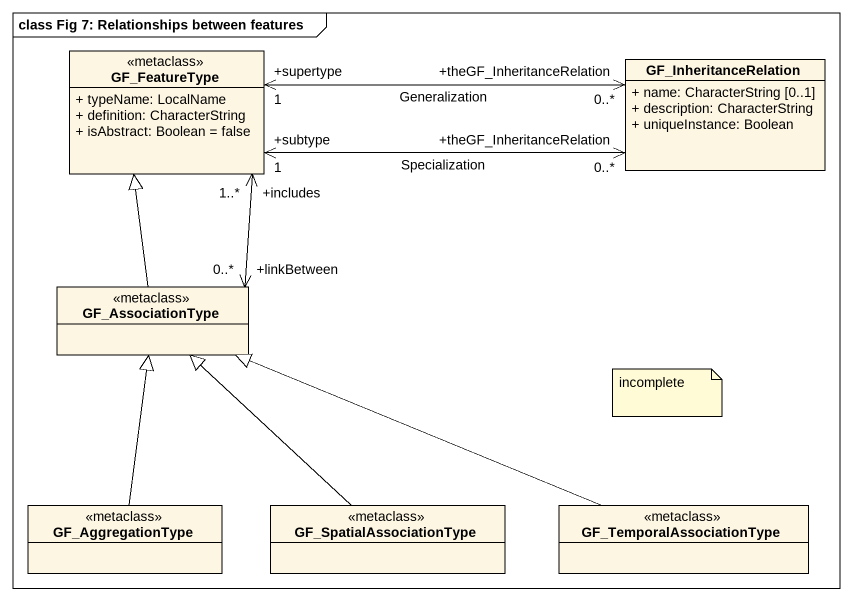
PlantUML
@startuml
mainframe class Fig 7: Relationships between features
hide circle
hide empty members
skinparam classAttributeIconSize 0
class GF_FeatureType <<metaclass>> {
  + typeName: LocalName
  + definition: CharacterString
  + isAbstract: Boolean = false
}
class GF_InheritanceRelation {
  + name: CharacterString [0..1]
  + description: CharacterString
  + uniqueInstance: Boolean
}
class GF_AssociationType <<metaclass>>
class GF_AggregationType <<metaclass>>
class GF_SpatialAssociationType <<metaclass>>
class GF_TemporalAssociationType <<metaclass>>
GF_FeatureType "+supertype\n1" <-right-> "+theGF_InheritanceRelation\n0..*" GF_InheritanceRelation : Generalization
GF_FeatureType "+includes\n1..*" <--> "+linkBetween\n0..*" GF_AssociationType
GF_InheritanceRelation "+theGF_InheritanceRelation\n0..*" <-left-> "+subtype\n1" GF_FeatureType : Specialization
GF_AssociationType -up-|> GF_FeatureType
GF_AggregationType -up-|> GF_AssociationType
GF_SpatialAssociationType -up-|> GF_AssociationType
GF_TemporalAssociationType -left-|> GF_AssociationType
note as N1
  incomplete
end note
@enduml
